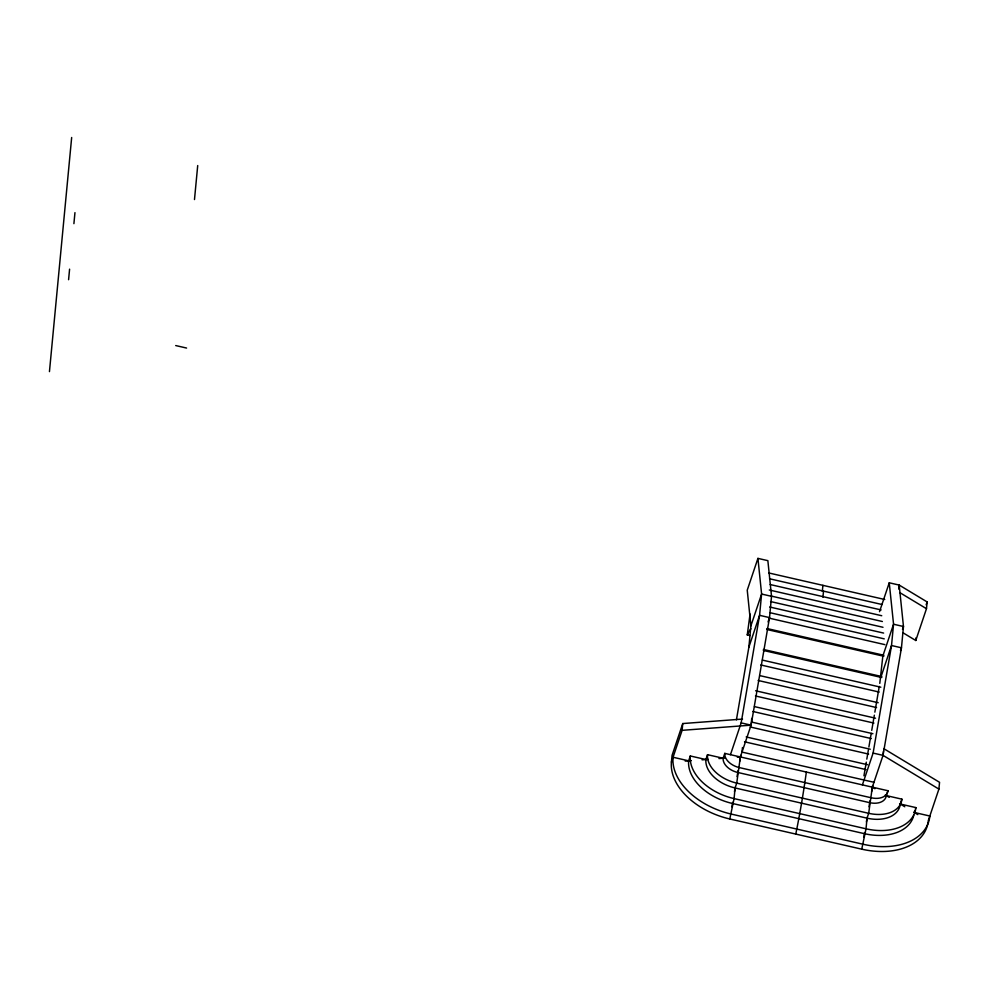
<?xml version="1.0" encoding="UTF-8"?>
<svg xmlns="http://www.w3.org/2000/svg" width="989" height="989" viewBox="0 0 989 989"><rect width="100%" height="100%" fill="white"/><g stroke="black" fill="none" stroke-linecap="round" stroke-linejoin="round"><path stroke-width="1.48" d="M49.45 371.617L71.665 137.496M68.587 279.702L69.589 269.156M73.903 223.662L74.954 212.647M194.487 199.543L197.713 165.559M928.09 821.946A64.458 42.119 18.6 0 1 861.74 849.168L729.795 818.979A64.458 42.119 18.6 0 1 671.42 762.123L672.063 755.349L682.756 723.552L742.529 719.077M671.42 762.123L682.113 730.327L682.756 723.552M736.422 719.844L748.883 647.127L750.898 625.839L747.239 590.186L757.933 558.389L767.86 560.652L771.531 596.318L769.516 617.593L751.084 725.16L740.378 756.956L736.731 783.103L735.087 787.961L734.085 798.605L729.795 818.979M742.455 747.536L742.022 752.097L873.967 782.287M682.113 730.327L751.084 725.16L751.727 718.385M822.329 591.335L822.897 585.34M806.356 772.05C803.451 792.857 799.99 813.551 795.774 834.073M822.947 597.208L823.516 591.125M879.79 683.374L882.843 656.028L893.549 624.232L889.247 582.793L899.186 585.068L927.126 601.93L926.483 608.705L915.777 640.501L903.081 632.836M898.803 589.135L899.186 585.068L903.476 626.507L901.461 647.795L883.029 755.361L872.323 787.157L868.676 813.304L867.032 818.163L866.03 828.807L861.74 849.168M928.201 820.882L938.907 789.086L883.029 755.361L883.412 751.294M915.777 640.501L916.037 637.794M938.907 789.086L939.55 782.311L883.672 748.586M750.008 635.531L747.264 634.901L750.07 613.971M730.451 754.681L741.157 722.885L759.577 615.331L761.604 594.043L757.933 558.389M731.872 806.863L732.651 802.326M734.468 791.719L735.235 787.182M737.052 776.575L738.091 770.53M739.648 761.443L740.674 755.386M863.953 775.796L866.29 762.16M866.809 759.132L868.367 750.033M868.886 747.004L871.222 733.368M871.742 730.339L874.338 715.195M874.857 712.167L879.27 686.403M862.396 784.883L873.102 753.086L891.522 645.52L893.549 624.232L903.476 626.507L902.5 629.4M863.817 837.053L864.596 832.515M866.401 821.921L867.18 817.371M868.997 806.777L870.036 800.719M871.581 791.633L872.619 785.575M913.774 815.282A48.35 31.586 18.6 0 1 864.386 833.665L732.441 803.476A48.35 31.586 18.6 0 1 688.653 760.825L690.297 755.967L705.899 759.54A32.229 21.066 18.6 0 0 735.087 787.961L867.032 818.163A32.229 21.066 18.6 0 0 900.262 804.02L915.876 807.593L915.357 809.113M705.899 759.54L707.531 754.681L723.144 758.254A16.121 10.533 18.6 0 0 737.732 772.458L869.677 802.66A16.121 10.533 18.6 0 0 886.292 795.589L901.906 799.161L901.498 800.373M750.898 625.839L761.604 594.043L771.531 596.318M748.883 647.127L759.577 615.331L769.516 617.593L768.057 621.933M723.144 758.254L724.776 753.383L887.937 790.73L886.292 795.589M879.518 611.709L889.247 582.793M880.828 677.317L891.522 645.52L901.461 647.795L900.485 650.688M926.149 604.823L927.126 601.93M900.262 804.02L901.387 800.682M914.343 812.142L914.85 810.634M685.204 761.085L691.336 760.628M702.066 759.824L708.198 759.367M718.929 758.563L725.061 758.106M737.312 757.191L740.378 756.956M175.708 345.557L186.587 348.054M768.923 572.99L884.747 599.495M769.541 578.775L881.99 604.502M770.171 584.548L881.125 609.941M769.294 589.988L881.743 615.727M771.42 596.12L882.373 621.512M770.555 601.559L883.004 627.286M769.677 606.999L883.622 633.071M770.307 612.772L884.253 638.857M769.43 618.212L884.883 644.63M766.92 628.51L883.869 655.274M766.834 629.486L883.783 656.251M763.397 649.452L881.854 676.563M763.31 650.428L881.755 677.527M762.395 660.096L880.84 687.207M760.751 664.967L879.209 692.065M759.75 675.598L878.195 702.709M758.106 680.469L876.563 707.568M755.596 690.767L875.549 718.212M755.46 695.972L873.917 723.083M754.459 706.616L872.904 733.714M752.814 711.474L871.272 738.585M751.813 722.118L870.258 749.229M741.157 722.885L751.084 725.16M873.102 753.086L883.029 755.361M750.169 726.977L868.626 754.088M746.163 736.941L867.613 764.732M744.532 741.799L865.981 769.59M688.653 760.825L673.052 757.253A64.458 42.119 18.6 0 0 731.44 814.12L863.385 844.309A64.458 42.119 18.6 0 0 929.845 816.024L914.232 812.451M899.805 592.609L926.483 608.705M872.323 787.157L874.931 788.728M885.316 794.995L889.222 797.357M899.619 803.624L904.811 806.764M913.91 812.253L917.804 814.615M724.776 753.383A16.121 10.533 18.6 0 0 739.376 767.6L871.321 797.802A16.121 10.533 18.6 0 0 887.937 790.73M707.531 754.681A32.229 21.066 18.6 0 0 736.731 783.103L868.676 813.304A32.229 21.066 18.6 0 0 901.906 799.161M690.297 755.967A48.35 31.586 18.6 0 0 734.085 798.605L866.03 828.807A48.35 31.586 18.6 0 0 915.876 807.593M747.264 634.901A94.264 10.792 -77.1 0 1 750.886 628.757"/></g></svg>
